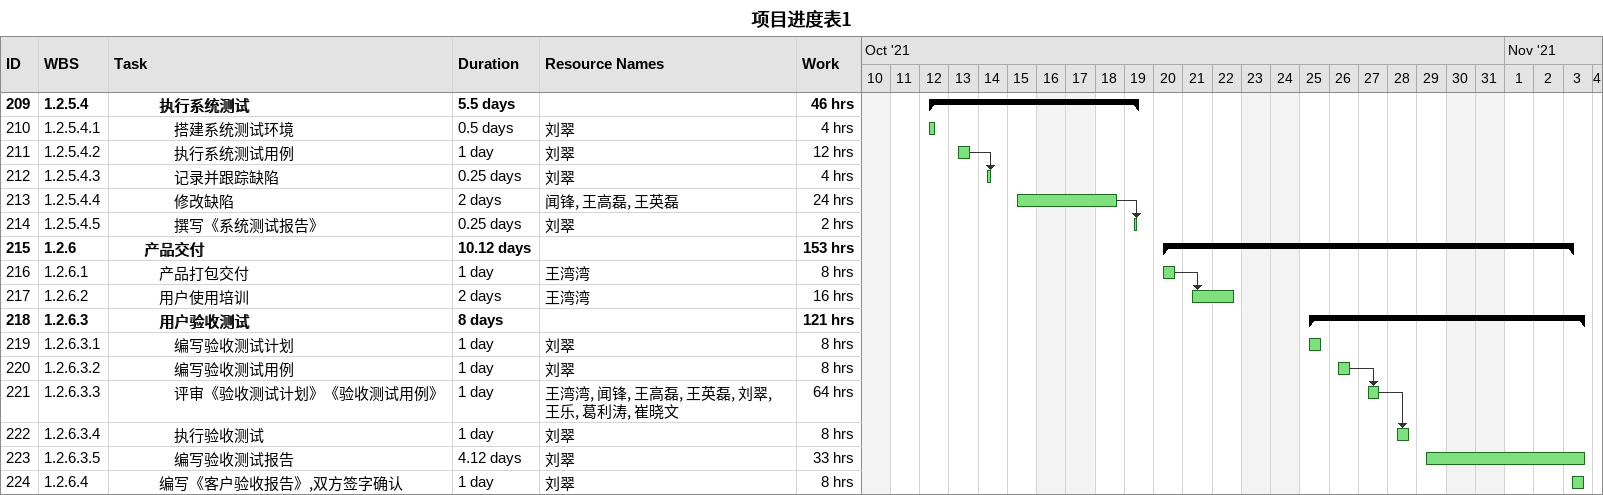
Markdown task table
项目进度表1

| ID | WBS | Task | Duration | Start | Finish | Predecessors | Resources | Work (h) |
|---|---|---|---|---|---|---|---|---|
| 209 | 1.2.5.4 | **执行系统测试** | 5.5d | 2021-10-12 | 2021-10-19 |  |  | 46 |
| 210 | 1.2.5.4.1 | 搭建系统测试环境 | 0.5d | 2021-10-12 | 2021-10-12 |  | 刘翠 | 4 |
| 211 | 1.2.5.4.2 | 执行系统测试用例 | 1d | 2021-10-13 | 2021-10-13 |  | 刘翠 | 12 |
| 212 | 1.2.5.4.3 | 记录并跟踪缺陷 | 0.25d | 2021-10-14 | 2021-10-14 | 211 | 刘翠 | 4 |
| 213 | 1.2.5.4.4 | 修改缺陷 | 2d | 2021-10-15 | 2021-10-18 |  | 闻锋, 王高磊, 王英磊 | 24 |
| 214 | 1.2.5.4.5 | 撰写《系统测试报告》 | 0.25d | 2021-10-19 | 2021-10-19 | 213 | 刘翠 | 2 |
| 215 | 1.2.6 | **产品交付** | 10.12d | 2021-10-20 | 2021-11-03 |  |  | 153 |
| 216 | 1.2.6.1 | 产品打包交付 | 1d | 2021-10-20 | 2021-10-20 |  | 王湾湾 | 8 |
| 217 | 1.2.6.2 | 用户使用培训 | 2d | 2021-10-21 | 2021-10-22 | 216 | 王湾湾 | 16 |
| 218 | 1.2.6.3 | **用户验收测试** | 8d | 2021-10-25 | 2021-11-03 |  |  | 121 |
| 219 | 1.2.6.3.1 | 编写验收测试计划 | 1d | 2021-10-25 | 2021-10-25 |  | 刘翠 | 8 |
| 220 | 1.2.6.3.2 | 编写验收测试用例 | 1d | 2021-10-26 | 2021-10-26 |  | 刘翠 | 8 |
| 221 | 1.2.6.3.3 | 评审《验收测试计划》《验收测试用例》 | 1d | 2021-10-27 | 2021-10-27 | 220 | 王湾湾, 闻锋, 王高磊, 王英磊, 刘翠, 王乐, 葛利涛, 崔晓文 | 64 |
| 222 | 1.2.6.3.4 | 执行验收测试 | 1d | 2021-10-28 | 2021-10-28 | 221 | 刘翠 | 8 |
| 223 | 1.2.6.3.5 | 编写验收测试报告 | 4.12d | 2021-10-29 | 2021-11-03 |  | 刘翠 | 33 |
| 224 | 1.2.6.4 | 编写《客户验收报告》,双方签字确认 | 1d | 2021-11-03 | 2021-11-03 |  | 刘翠 | 8 |
